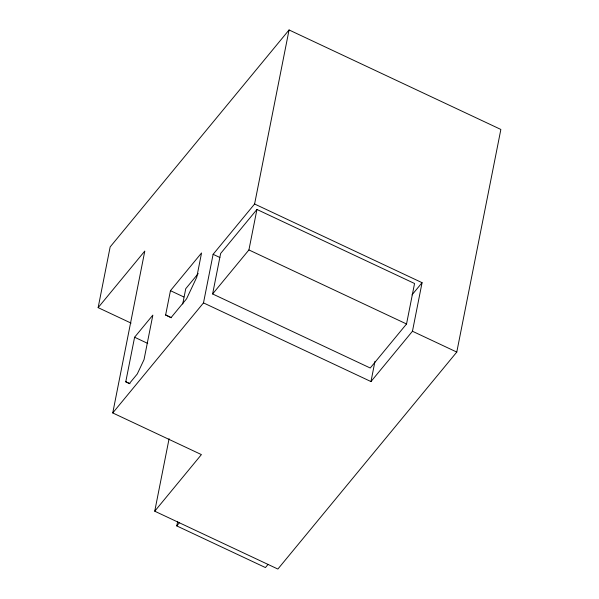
<?xml version="1.0" encoding="UTF-8"?>
<svg xmlns="http://www.w3.org/2000/svg" width="599" height="599" viewBox="0 0 599 599"><rect width="100%" height="100%" fill="white"/><g stroke="black" fill="none" stroke-linecap="round" stroke-linejoin="round"><path stroke-width="0.9" d="M131.069 323.108L98.139 307.639L110.156 246.923L289.062 29.95L500.861 129.451L456.782 352.077L277.876 569.05L154.737 511.202L169.09 438.715M154.737 511.202L201.406 454.596L112.747 412.951L144.808 251.041L98.139 307.639M125.775 381.765L134.595 337.244L152.85 315.104L144.03 359.632L137.246 374.016L129.362 383.577L125.775 381.765L129.998 383.749M165.638 314.969L170.453 290.68L201.564 252.943L196.757 277.232L186.574 298.811L171.014 317.672L165.638 314.969L171.509 317.725M182.717 303.993L185.75 288.703L198.239 273.556M112.747 412.951L203.495 302.892L213.117 254.313L254.597 204.004L289.062 29.95M212.615 293.959L220.634 253.482L256.934 209.463L414.553 283.507L406.534 323.984L370.234 368.011L212.615 293.959L248.914 249.94L256.934 209.463M268.03 564.423L265.432 567.567L176.772 525.915L177.678 521.347M203.495 302.892L370.968 381.563L374.959 361.399M370.968 381.563L412.456 331.247L422.07 282.676L254.597 204.004M176.772 525.915L179.363 522.77M411.992 294.895L422.07 282.676M248.914 249.94L406.534 323.984M412.456 331.247L456.782 352.077M213.117 254.313L219.878 257.495M170.453 290.68L183.863 296.984M134.595 337.244L147.728 343.414"/></g></svg>
